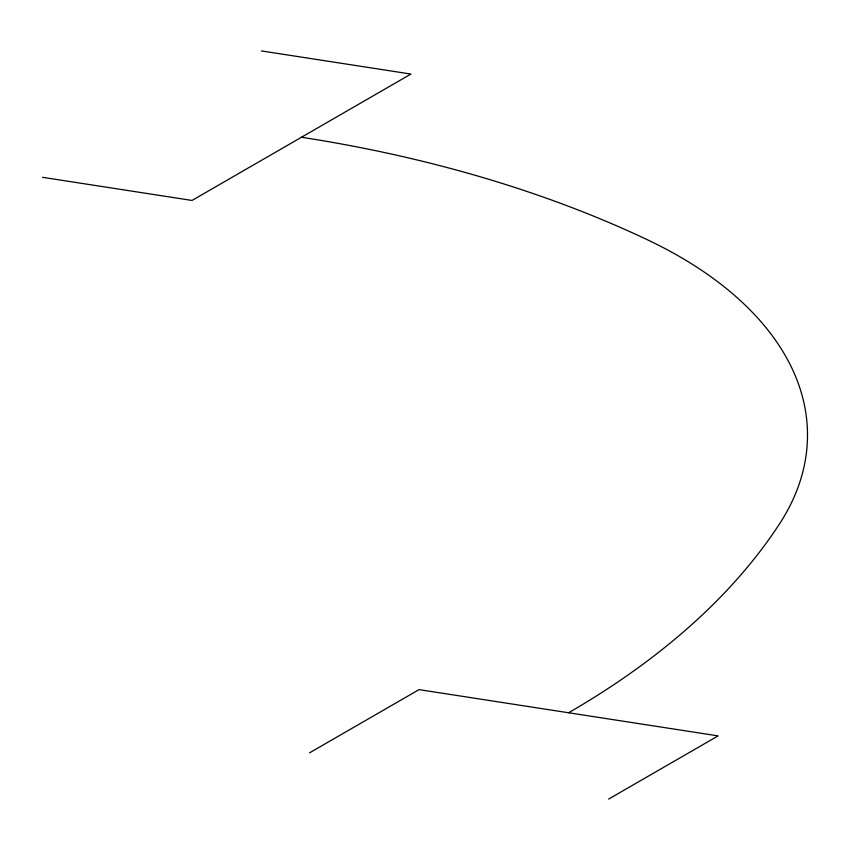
<?xml version="1.0" encoding="UTF-8"?>
<svg xmlns="http://www.w3.org/2000/svg" width="850" height="850" viewBox="0 0 850 850"><rect width="100%" height="100%" fill="white"/><g stroke="black" fill="none" stroke-linecap="round" stroke-linejoin="round"><path stroke-width="1.27" d="M309.591 752.813L419.05 689.626L718.101 735.888L608.643 799.074M261.418 50.926L410.933 74.056L192.026 200.441L42.5 177.31M568.576 712.757A922.186 532.419 0 0 0 779.386 524.099A437.314 252.482 0 0 0 647.434 239.774A922.186 532.419 0 0 0 301.484 137.243"/></g></svg>
